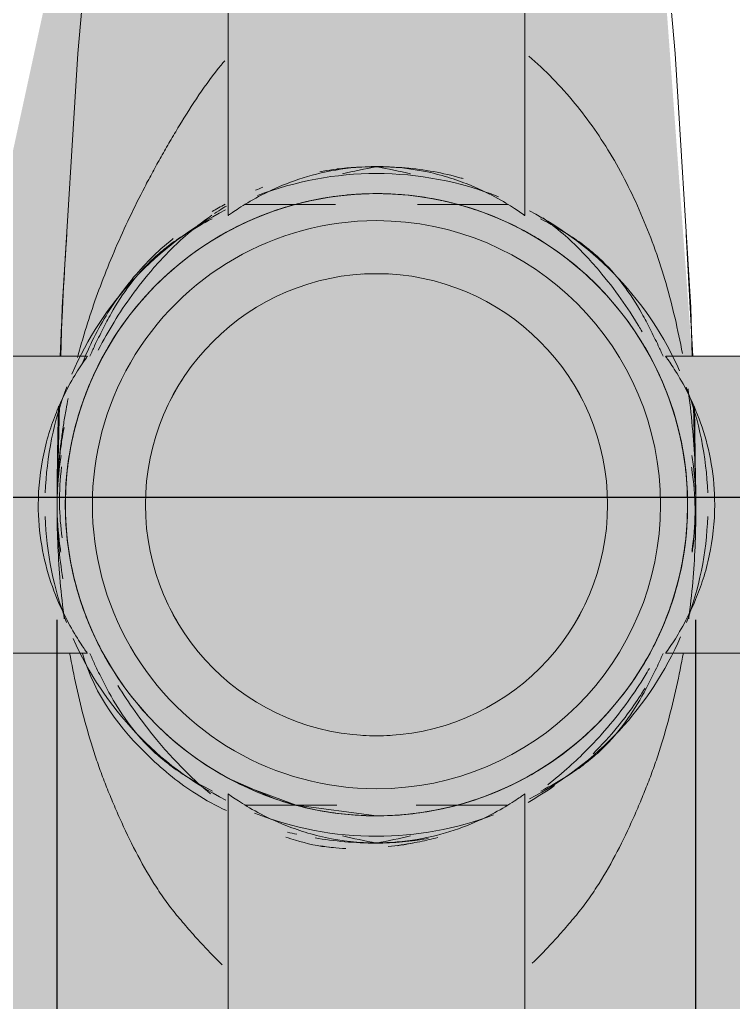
# Model space of a CAD drawing. Extents: x 100 to 738, y -85 to 470.
# Drawn here: x 621.86419 to 621.89056, y 455.02306 to 455.05938 of the extents above; entities that cross this region are included whole.
import ezdxf

# ---------------------------------------------------------------- set-up
doc = ezdxf.new("R2010")
doc.units = 0
doc.layers.get('0').update_dxf_attribs({"linetype": 'CONTINUOUS'})
for name, color, linetype in [('0704-MOB-HTC', 251, 'CONTINUOUS'), ('ARQ-CON', 10, 'CONTINUOUS'), ('ARQ-MOB-HTC', 251, 'CONTINUOUS'), ('ARQ-SAN', 2, 'CONTINUOUS')]:
    doc.layers.add(name, color=color, linetype=linetype)
doc.layers.add('ARQ-HATCH-8 C', color=40, linetype='CONTINUOUS', true_color=0xfedb00)

# ---------------------------------------------------------------- blocks, each defined once
blk = doc.blocks.new('Tanque2')
at = {"layer": 'ARQ-MOB-HTC', "lineweight": 30}
h = blk.add_hatch(color=254, dxfattribs=at)
edge = h.paths.add_edge_path(flags=0)
edge.add_arc((0.1657322945246938, 0.0019122379161264), 0.014210996039828, 0, 360)
edge = h.paths.add_edge_path(flags=16)
edge.add_arc((0.1657322945246938, 0.0019122379161264), 0.0282819319788897, 0, 360)
edge = h.paths.add_edge_path()
edge.add_line((0.5011282043306718, -0.3150751603292831), (0, -0.315))
edge.add_line((0, -0.315), (0, 0.315))
edge.add_line((0, 0.315), (0.5020157262185388, 0.3149999999999999))
edge.add_arc((0.4983393634325262, 0.2768657823961228), 0.0383110192450453, 11.607215104782085, 84.49336762836782, ccw=False)
edge.add_arc((-1.775304780598271, 0.0271540433410626), 2.325463322596798, -0.6690483666727118, 6.355450288232419, ccw=False)
edge.add_arc((-1.775304780598265, -0.02715404334106), 2.325463322596792, -6.3554502882324755, 0.6690483666725981, ccw=False)
edge.add_arc((0.4983393634325252, -0.2768657823961225), 0.0383110192450459, 274.17452409468905, 348.39278489521934, ccw=False)
edge = h.paths.add_edge_path(flags=16)
edge.add_arc((-1.975304780598269, -0.0271540433410607), 2.294242668513294, 354.565787845626, 360.6690483666727)
edge.add_arc((-1.955304780598269, -0.0271540433410607), 2.294242668513294, 354.5423391737921, 360.6690483666727)
edge.add_arc((-1.935304780598269, -0.0271540433410607), 2.294242668513294, 354.5188900376467, 360.6690483666727)
edge.add_arc((-1.915304780598269, -0.0271540433410607), 2.294242668513294, 354.4954404332343, 360.6690483666727)
edge.add_arc((-1.895304780598269, -0.0271540433410607), 2.294242668513294, 354.4719903565988, 360.6690483666727)
edge.add_arc((-1.875304780598269, -0.0271540433410607), 2.294242668513294, 354.4485398037831, 360.6690483666727)
edge.add_arc((-1.855304780598269, -0.0271540433410607), 2.294242668513294, 354.4250887708297, 360.6690483666727)
edge.add_arc((-1.835304780598269, -0.0271540433410607), 2.294242668513294, 354.4016372537803, 360.6690483666727)
edge.add_arc((-1.815304780598269, -0.0271540433410608), 2.294242668513294, 354.3781852486757, 360.6690483666727)
edge.add_arc((-1.775304780598272, -0.02715404334106), 2.294242668513298, -5.8095359252595244, 0.6690483666725981, ccw=False)
edge.add_arc((0.4796859690376485, -0.2512631037923714), 0.0286430283321556, 267.62133732746645, 343.53456754539326, ccw=False)
edge.add_line((0.4784971810810467, -0.2798814520191804), (0.0736423847264416, -0.2608759720336975))
edge.add_arc((0.0796023391156143, -0.234697193973818), 0.0268486401337097, 203.5101793272402, 257.1744413180955, ccw=False)
edge.add_line((0.0549824256206561, -0.245407438440226), (0.0549824256206561, 0.2239869495074101))
edge.add_arc((0.0796023391156143, 0.2346971939738179), 0.0268486401337097, 82.54987443588328, 203.5101793272395, ccw=False)
edge.add_line((0.0830836174765786, 0.2613191807141595), (0.4784971810810468, 0.2798814520191803))
edge.add_arc((0.4796859690376486, 0.2512631037923713), 0.0286430283321555, 16.465432454606628, 92.3786626725335, ccw=False)
edge.add_arc((-1.775304780598261, 0.0271540433410603), 2.294242668513286, -0.6690483666725981, 5.8095359252595244, ccw=False)
edge.add_arc((-1.975304780598269, 0.0271540433410608), 2.294242668513294, 359.3309516333274, 365.4342121543741)
edge.add_arc((-1.955304780598269, 0.0271540433410608), 2.294242668513294, 359.3309516333274, 365.4576608262079)
edge.add_arc((-1.935304780598269, 0.0271540433410608), 2.294242668513294, 359.3309516333274, 365.4811099623533)
edge.add_arc((-1.915304780598269, 0.0271540433410608), 2.294242668513294, 359.3309516333274, 365.5045595667658)
edge.add_arc((-1.895304780598269, 0.0271540433410608), 2.294242668513294, 359.3309516333274, 365.5280096434013)
edge.add_arc((-1.875304780598269, 0.0271540433410608), 2.294242668513294, 359.3309516333274, 365.5514601962169)
edge.add_arc((-1.855304780598269, 0.0271540433410608), 2.294242668513294, 359.3309516333274, 365.5749112291703)
edge.add_arc((-1.835304780598269, 0.0271540433410608), 2.294242668513294, 359.3309516333274, 365.5983627462197)
edge.add_arc((-1.815304780598269, 0.0271540433410608), 2.294242668513294, 359.3309516333274, 365.6218147513243)
blk.add_lwpolyline([(0.5187814744320693, -0.0003645583165643, -0.028275688686083), (0.5071543728940116, -0.2593815926677967, -0.3439041759423873), (0.4784971810810467, -0.2798814520191804), (0.0736423847264416, -0.2608759720336975, -0.2385299337172053), (0.0549824256206561, -0.245407438440226), (0.0549824256206561, 0.2239869495074101, -0.5829506776823852), (0.0830836174765786, 0.2613191807141595), (0.4784971810810468, 0.2798814520191803, -0.3439041759423873), (0.5071543728940116, 0.2593815926677964, -0.028275688686083), (0.5187814744320693, 0.0003645583165653)], format="xyb")
blk = doc.blocks.new('3600-00-FORCAS_ARMADAS-MAT-LAY-PROPOSTO$0$1235-1022-BB-AG_PCA_RELOGIO_E_EMP-TAG-MAT-LAYOUT-PROP-TERREO$0$2911-0-age-ceilandia-centro-pe-mat-layout-proposto$0$1821-18-BRB-AGE-SEF-PE-MAT-LAYOUT-PROPOSTA$0$ARQ_BRB_AGE_TOR_O FEMININO1')
at = {"layer": '0704-MOB-HTC'}
h = blk.add_hatch(color=255, dxfattribs=at)
h.dxf.hatch_style = 1
edge = h.paths.add_edge_path()
edge.add_line((-0.0250104413045493, -2.377e-13), (0.0250104413043652, -2.377e-13))
edge.add_line((0.0250104413043652, -2.377e-13), (0.0250104413043652, -0.0050356620103268))
edge.add_line((0.0250104413043652, -0.0050356620103268), (0.0240626300130319, -0.006430325994957))
edge.add_line((0.0240626300130319, -0.006430325994957), (0.0138757180156658, -0.010463625659141))
edge.add_line((0.0138757180156658, -0.010463625659141), (0.0117997772703049, -0.010463625659141))
edge.add_line((0.0117997772703049, -0.010463625659141), (0.0117997772703049, -0.0492314481000718))
edge.add_line((0.0117997772703049, -0.0492314481000718), (0.031916547148417, -0.0492314480998615))
edge.add_line((0.031916547148417, -0.0492314480998615), (0.0329109929776852, -0.0500773593193487))
edge.add_line((0.0329109929776852, -0.0500773593193487), (0.0329165471483271, -0.0591298774299355))
edge.add_line((0.0329165471483271, -0.0591298774299355), (0.031916547148417, -0.0602036409086007))
edge.add_line((0.031916547148417, -0.0602036409086007), (0.011666786647683, -0.0602036409088115))
edge.add_line((0.011666786647683, -0.0602036409088115), (0.0150834495269621, -0.0602036409088115))
edge.add_line((0.0150834495269621, -0.0602036409088115), (0.0099211931560318, -0.0839748078420904))
edge.add_arc((-0.0020110344113661, -0.0953310367476027), 0.0164724615548061, -33.4349410014114, 43.58317938271949, ccw=False)
edge.add_arc((-5.88698938437e-05, -0.0952648142042918), 0.0149227572498623, 216.9840700347336, 322.21886588877555, ccw=False)
edge.add_arc((0.0020594904139056, -0.0954295339104705), 0.0165755512910747, 136.2786843385037, 212.118288451413, ccw=False)
edge.add_line((-0.0099198273860462, -0.0839733196295309), (-0.0116670699109954, -0.0601926512846082))
edge.add_line((-0.0116670699109954, -0.0601926512846082), (-0.0319165471481192, -0.0602036409088128))
edge.add_line((-0.0319165471481192, -0.0602036409088128), (-0.0329019968782013, -0.0593736080517114))
edge.add_line((-0.0329019968782013, -0.0593736080517114), (-0.0329113523192892, -0.0501316346494429))
edge.add_line((-0.0329113523192892, -0.0501316346494429), (-0.0319165471481192, -0.0492314481000718))
edge.add_line((-0.0319165471481192, -0.0492314481000718), (-0.0117997772703049, -0.0492314481000718))
edge.add_line((-0.0117997772703049, -0.0492314481000718), (-0.0117997772703049, -0.010463625659141))
edge.add_line((-0.0117997772703049, -0.010463625659141), (-0.0138757180157579, -0.0104636256593515))
edge.add_line((-0.0138757180157579, -0.0104636256593515), (-0.0240626300131233, -0.0064303259947463))
edge.add_line((-0.0240626300131233, -0.0064303259947463), (-0.0249875469721802, -0.0052950053477229))
edge.add_line((-0.0249875469721802, -0.0052950053477229), (-0.0250104413045493, -2.377e-13))
at = {"layer": 'ARQ-HATCH-8 C'}
h = blk.add_hatch(dxfattribs=at)
h.set_pattern_fill('ANGLE', color=256)
h.set_pattern_definition([(0, (0, 0), (0, 6.985), [5.08, -1.905]), (90, (0, 0), (-6.985, 4e-16), [5.08, -1.905])])
edge = h.paths.add_edge_path()
edge.add_line((-0.0250104413045493, -2.377e-13), (0.0250104413043652, -2.377e-13))
edge.add_line((0.0250104413043652, -2.377e-13), (0.0250104413043652, -0.0050356620103268))
edge.add_line((0.0250104413043652, -0.0050356620103268), (0.0240626300130319, -0.006430325994957))
edge.add_line((0.0240626300130319, -0.006430325994957), (0.0138757180156658, -0.010463625659141))
edge.add_line((0.0138757180156658, -0.010463625659141), (0.0117997772703049, -0.010463625659141))
edge.add_line((0.0117997772703049, -0.010463625659141), (0.0117997772703049, -0.0492314481000718))
edge.add_line((0.0117997772703049, -0.0492314481000718), (0.031916547148417, -0.0492314480998615))
edge.add_line((0.031916547148417, -0.0492314480998615), (0.0329109929776852, -0.0500773593193487))
edge.add_line((0.0329109929776852, -0.0500773593193487), (0.0329165471483271, -0.0591298774299355))
edge.add_line((0.0329165471483271, -0.0591298774299355), (0.031916547148417, -0.0602036409086007))
edge.add_line((0.031916547148417, -0.0602036409086007), (0.011666786647683, -0.0602036409088115))
edge.add_line((0.011666786647683, -0.0602036409088115), (0.0150834495269621, -0.0602036409088115))
edge.add_line((0.0150834495269621, -0.0602036409088115), (0.0099211931560318, -0.0839748078420904))
edge.add_arc((0.0435753996288173, -0.0912833107128317), 0.0344386385840746, 167.7476289535256, 202.4006094277824)
edge.add_arc((-0.0001565576342671, -0.1093088669612614), 0.0128625745518012, -203.1976735042732, 22.400609427782513, ccw=False)
edge.add_arc((-0.0432962174904524, -0.0908212585621205), 0.0340716551406882, 336.8023264957267, 371.59464629419)
edge.add_line((-0.0099198273860462, -0.0839733196295309), (-0.0116670699109954, -0.0601926512846082))
edge.add_line((-0.0116670699109954, -0.0601926512846082), (-0.0319165471481192, -0.0602036409088128))
edge.add_line((-0.0319165471481192, -0.0602036409088128), (-0.0329019968782013, -0.0593736080517114))
edge.add_line((-0.0329019968782013, -0.0593736080517114), (-0.0329113523192892, -0.0501316346494429))
edge.add_line((-0.0329113523192892, -0.0501316346494429), (-0.0319165471481192, -0.0492314481000718))
edge.add_line((-0.0319165471481192, -0.0492314481000718), (-0.0117997772703049, -0.0492314481000718))
edge.add_line((-0.0117997772703049, -0.0492314481000718), (-0.0117997772703049, -0.010463625659141))
edge.add_line((-0.0117997772703049, -0.010463625659141), (-0.0138757180157579, -0.0104636256593515))
edge.add_line((-0.0138757180157579, -0.0104636256593515), (-0.0240626300131233, -0.0064303259947463))
edge.add_line((-0.0240626300131233, -0.0064303259947463), (-0.0249875469721802, -0.0052950053477229))
edge.add_line((-0.0249875469721802, -0.0052950053477229), (-0.0250104413045493, -2.377e-13))
for p, q in [((-0.0117997772703049, -0.010463625659141), (-0.0117997772703049, -0.050463625659141)), ((0.0117997772703049, -0.010463625659141), (0.0117997772703049, -0.050463625659141))]:
    blk.add_line(p, q)
at = {"lineweight": 9}
for p, q in [((-0.0054860964044611, -0.0228009973561731), (-0.0054860964044611, -0.0440259823185137)), ((0.005486096404277, -0.0440260458003398), (0.005486096404277, -0.0228009973561731)), ((-0.0048492760293147, -0.0436102851584306), (-0.0014657280756681, -0.0436102851584306)), ((0.001465728075668, -0.0436102851584306), (0.0048372022245953, -0.0436102851584306)), ((-0.0106914987240063, -0.0492314481000718), (-0.0319165471482126, -0.0492314481000718)), ((0.031916547148323, -0.0492314481000729), (0.0106915620918856, -0.0492314481000718)), ((0.0118045353359305, -0.0547787822348435), (0.0118048891618402, -0.0544792095430923)), ((-0.0117494079537519, -0.0583323582195312), (-0.0118046600551117, -0.0547201496193351)), ((0.0118045353609228, -0.0547787833774772), (0.0118044181817233, -0.0548249604756182)), ((-0.011804348889356, -0.0548496588927848), (-0.0117140480380227, -0.0583642302233831)), ((0.0118043486471317, -0.0548497421292428), (0.0117134667134739, -0.0583868575800479)), ((-0.0319165471482126, -0.060203640908811), (-0.010691562092074, -0.0602036409088115)), ((-0.0114478033237122, -0.0647082282566577), (-0.0116859106947063, -0.0601992085959832)), ((0.0106914987238223, -0.0602036409088115), (0.031916547148323, -0.0602036409088115)), ((-0.0054860964044611, -0.0654090432284461), (-0.0054860964044589, -0.0866340916527103)), ((0.0054860964042792, -0.0866340916527103), (0.005486096404277, -0.0654091065963302)), ((-0.0048612274294827, -0.065810285158469), (-0.0015199125702422, -0.065810285158469)), ((0.0015199125702422, -0.065810285158469), (0.0048492760611345, -0.065810285158469))]:
    blk.add_line(p, q, dxfattribs=at)
at = {"lineweight": 9, "flags": 128}
for points in [[(-9.1e-14, -0.0432175445044424), (-0.0004598773432369, -0.0432267432778404), (-0.0009190189807377, -0.0432543248819616), (-0.0013766903839142, -0.0433002451921226), (-0.0018321593761571, -0.0433644307456219), (-0.0022846973042337, -0.0434467788592675), (-0.0027335802040056, -0.0435471577936438), (-0.0031780899585806, -0.0436654069638682), (-0.0036175154471765, -0.0438013371964939), (-0.0040511536827576, -0.0439547310321456), (-0.0044783109366418, -0.0441253430734081), (-0.0048983038483529, -0.0443129003774122), (-0.0053104605188182, -0.0445171028924802), (-0.0057141215852961, -0.0447376239381486), (-0.0061086412761819, -0.0449741107277874), (-0.0064933884441365, -0.0452261849329801), (-0.0068677475757606, -0.0454934432887727), (-0.0072311197763059, -0.0457754582388062), (-0.0075829237277666, -0.0460717786193214), (-0.0079225966188618, -0.0463819303809216), (-0.0082495950454362, -0.0467054173469491), (-0.008563395879755, -0.0470417220072666), (-0.0088634971074303, -0.0473903063461586), (-0.0091494186305101, -0.0477506127030425), (-0.0094207030355539, -0.0481220646646083), (-0.0096769163253819, -0.0485040679869585), (-0.0099176486133927, -0.0488960115462645), (-0.0101425147792691, -0.049297268316443), (-0.0103511550851233, -0.0497071963722594), (-0.0105432357509692, -0.0501251399162699), (-0.0107184494887147, -0.05055043032796), (-0.0108765159937614, -0.0509823872333959), (-0.0110171823934201, -0.0514203195936745), (-0.0111402236514505, -0.0518635268104393), (-0.0112454429280969, -0.0523112998466906), (-0.0113326718949603, -0.0527629223610895), (-0.0114017710042966, -0.053217671853953), (-0.0114526297122732, -0.0536748208231027), (-0.0114851666558124, -0.0541336379277055), (-0.0114993297827365, -0.0545933891582711), (-0.0114950964350688, -0.0550533390109066), (-0.0114724733852638, -0.0555127516639635), (-0.0114314968253702, -0.0559708921552002), (-0.0113722323091472, -0.0564270275575624), (-0.0112947746471757, -0.05688042815171), (-0.011199247755192, -0.0573303685934125), (-0.0110858044558432, -0.0577761290739445), (-0.0109546262342145, -0.0582169964716297), (-0.0108059229474757, -0.0586522654926773), (-0.0106399324891536, -0.059081239799506), (-0.0104569204085865, -0.0595032331247342), (-0.0102571794860546, -0.0599175703690627), (-0.0100410292644292, -0.060323588681287), (-0.0098088155379491, -0.0607206385187209), (-0.0095609097990464, -0.0611080846863238), (-0.0092977086440172, -0.0614853073528777), (-0.0090196331385632, -0.0618517030425879), (-0.0087271281441723, -0.0622066856005089), (-0.0084206616064395, -0.0625496871302739), (-0.0081007238064496, -0.0628801589026066), (-0.0077678265764314, -0.063197572233166), (-0.0074225024809385, -0.0635014193283363), (-0.0070653039648584, -0.0637912140975817), (-0.0066968024696196, -0.0640664929310909), (-0.0063175875190025, -0.064326815441453), (-0.0059282657760382, -0.0645717651681848), (-0.0055294600724606, -0.0648009502439765), (-0.0051218084123233, -0.0650140040215961), (-0.0047059629513198, -0.0652105856604489), (-0.0042825889534797, -0.0653903806718488), (-0.0038523637268856, -0.0655531014221314), (-0.0034159755401222, -0.0656984875928076), (-0.0029741225211924, -0.0658263065970185), (-0.002527511540679, -0.0659363539516243), (-0.0020768570808741, -0.0660284536043332), (-0.0016228800927776, -0.0661024582153466), (-0.0011663068427318, -0.0661582493930758), (-0.000707867750535, -0.0661957378835355), (-0.0002482962209411, -0.0662148637131402), (-8.88e-14, -0.066217544504442)], [(-0.0038178174335406, -0.0438697673105313), (-0.0031623926439311, -0.0436609051972079), (-0.002439009254072, -0.0434791623315805), (-0.0016604419288927, -0.0433380483554214), (-0.0008446655561643, -0.0432486064497193), (0, -0.0432175445042311)], [(-8.88e-14, -0.066217544504442), (0.000459877343055, -0.066208345731043), (0.0009190189805557, -0.0661807641269223), (0.0013766903837322, -0.0661348438167612), (0.0018321593759751, -0.0660706582632615), (0.0022846973040518, -0.0659883101496158), (0.0027335802038194, -0.06588793121524), (0.0031780899583943, -0.0657696820450151), (0.0036175154469924, -0.06563375181239), (0.0040511536825692, -0.0654803579767377), (0.0044783109364556, -0.0653097459354752), (0.0048983038481667, -0.0651221886314711), (0.0053104605186341, -0.0649179861164032), (0.005714121585112, -0.0646974650707347), (0.0061086412759978, -0.0644609782810965), (0.0064933884439503, -0.0642089040759032), (0.0068677475755765, -0.0639416457201111), (0.0072311197761175, -0.0636596307700777), (0.0075829237275781, -0.0633633103895619), (0.0079225966186799, -0.0630531586279623), (0.0082495950452521, -0.0627296716619342), (0.0085633958795709, -0.0623933670016167), (0.0088634971072462, -0.0620447826627258), (0.009149418630326, -0.0616844763058419), (0.0094207030353698, -0.0613130243442755), (0.0096769163251978, -0.0609310210219253), (0.0099176486132043, -0.0605390774626188), (0.010142514779085, -0.0601378206924403), (0.010351155084937, -0.0597278926366239), (0.0105432357507851, -0.059309949092614), (0.0107184494885328, -0.0588846586809233), (0.0108765159935773, -0.0584527017754879), (0.0110171823932317, -0.0580147694152093), (0.0111402236512686, -0.057571562198444), (0.0112454429279128, -0.0571237891621938), (0.0113326718947762, -0.0566721666477949), (0.0114017710041125, -0.0562174171549308), (0.0114526297120913, -0.0557602681857817), (0.0114851666556261, -0.0553014510811784), (0.0114993297825546, -0.0548416998506122), (0.0114950964348847, -0.0543817499979773), (0.0114724733850797, -0.0539223373449203), (0.0114314968251861, -0.0534641968536831), (0.0113722323089609, -0.0530080614513209), (0.0112947746469916, -0.0525546608571733), (0.0111992477550079, -0.0521047204154713), (0.0110858044556591, -0.0516589599349388), (0.0109546262340326, -0.0512180925372536), (0.0108059229472873, -0.0507828235162071), (0.0106399324889717, -0.0503538492093778), (0.0104569204084025, -0.0499318558841502), (0.0102571794858705, -0.0495175186398217), (0.0100410292642451, -0.0491115003275963), (0.009808815537765, -0.0487144504901624), (0.0095609097988645, -0.0483270043225595), (0.0092977086438331, -0.0479497816560057), (0.0090196331383791, -0.0475833859662959), (0.0087271281439904, -0.0472284034083749), (0.0084206616062554, -0.0468854018786099), (0.0081007238062655, -0.0465549301062773), (0.0077678265762473, -0.0462375167757173), (0.0074225024807523, -0.0459336696805471), (0.0070653039646744, -0.0456438749113021), (0.0066968024694355, -0.0453685960777929), (0.0063175875188184, -0.0451082735674303), (0.0059282657758541, -0.0448633238406985), (0.0055294600722765, -0.0446341387649074), (0.0051218084121414, -0.0444210849872872), (0.0047059629511357, -0.0442245033484344), (0.0042825889532956, -0.0440447083370345), (0.0038523637266994, -0.0438819875867519), (0.0034159755399338, -0.0437366014160762), (0.0029741225210105, -0.0436087824118654), (0.0025275115404971, -0.0434987350572589), (0.00207685708069, -0.0434066354045512), (0.0016228800925978, -0.0433326307935367), (0.0011663068425499, -0.0432768396158081), (0.0007078677503509, -0.0432393511253478), (0.000248296220757, -0.0432202252957431), (-9.1e-14, -0.0432175445044424)], [(0.0038062218822153, -0.0438656932804377), (0.0055173971156544, -0.044627479170708), (0.0059439302857658, -0.044872771265017), (0.0050377279271379, -0.0443796458303819), (0.0029644325367031, -0.043606221634099), (1.9963768e-09, -0.043217544693633)], [(-0.0116670699109954, -0.0601926512846082), (-0.0116203133216857, -0.0620124499452109), (-0.0110386294104399, -0.0713920323372868), (-0.0104178713495842, -0.0783453530113145), (-0.009899410859223, -0.0830886340327333), (-0.009173653493747, -0.0889215935603778), (-0.0089154426586965, -0.0910045923273324), (-0.0088058787701725, -0.0920096403776956)], [(0.0116670844418682, -0.0601920507899478), (0.0116203089046621, -0.0620125498562433), (0.0110386198455503, -0.0713921549467649), (0.0104178626574899, -0.0783454391270215), (0.0098994041469672, -0.0830886912301882), (0.0091736509421785, -0.0889216136233166), (0.0089154417967408, -0.0910045996106009), (0.0088058787708612, -0.0920096403686461)], [(-1.9484766e-09, -0.06621754431483), (0.000849751585873, -0.0661861119900081), (0.001668419861257, -0.0660958835532473), (0.0024472797106058, -0.065954146306419), (0.0031674884562503, -0.0657726321487004), (0.0038178173415342, -0.0655653217303121)]]:
    blk.add_lwpolyline(points, dxfattribs=at)
at = {"lineweight": 9}
for centre, radius, start, end in [((0, -0.0547102851584498), 0.0122500000000192, 89.99999999999957, 110.6841845247193), ((0, -0.0547102851584498), 0.0122500000000192, 68.41393502498461, 90.00000000000007), ((0, -0.0547175445042311), 0.0115, 90.00000000000047, 270), ((0, -0.0547175445042311), 0.0115, 269.9999999999996, 89.99999999999991), ((0, -0.0547102851584498), 0.0122500000000192, 117.4840476245995, 156.5667041240673), ((0, -0.0547102851584498), 0.0122500000000192, 23.77119082914889, 62.93539463237745), ((0, -0.0547175445042311), 0.0105, 90.00000000000047, 270), ((0, -0.0547175445042311), 0.0105, 269.9999999999996, 89.99999999999991), ((0, -0.0547175445042311), 0.0085405546522546, 5.025e-13, 180.0000000000004), ((0, -0.0547175445042311), 0.0085405546522546, 86.59597220481795, 93.40084254517662), ((0, -0.0547175445042311), 0.0085405546522546, 146.5970330755835, 153.4019051741302), ((0, -0.0547175445042311), 0.0085405546522546, 26.59491221447547, 33.39977903825845), ((0, -0.0547102851584498), 0.0122500000000192, 159.1979977442712, 177.9817712163496), ((0, -0.0547102851584498), 0.0122500000000192, 2.01822878365179, 20.76538874799345), ((0, -0.0547175445042311), 0.0085405546522546, 180, 359.9999999999996), ((0, -0.0547102851584498), 0.0122500000000192, 182.087780282632, 200.8349402469876), ((0, -0.0547102851584498), 0.0122500000000192, 339.1284462452923, 357.9122197173689), ((0, -0.0547175445042311), 0.0085405546522546, 206.5949122143923, 213.3997790382993), ((0, -0.0547175445042311), 0.0085405546522546, 326.5970330755837, 333.4019051741184), ((0, -0.0547102851584498), 0.0122500000000192, 297.0689211941349, 336.7373196380625), ((0, -0.0547102851584498), 0.0122500000000192, 203.8667845209563, 242.5159523753993), ((0, -0.0547175445042311), 0.0085405546522546, 266.5959722048656, 273.4008425452004), ((0, -0.0547102851584498), 0.0122500000000192, 248.4139350157978, 269.9999999999993), ((0, -0.0547102851584498), 0.0122500000000192, 269.9999999999997, 291.0378439110603)]:
    blk.add_arc(centre, radius, start, end, dxfattribs=at)
blk.add_ellipse((0.0060197265547654, -0.0544791409279758), major_axis=(0, 0.027069686888194), ratio=0.2137136877254434, start_param=4.706006149503392, end_param=4.710791371601379, dxfattribs=at)
for points, knots in [([(-0.011341424194041, -0.0492427608693028), (-0.0112667373418356, -0.0488241025035931), (-0.0110968454290166, -0.0479770705392374), (-0.0107855170375754, -0.0467026404772788), (-0.0104702910885914, -0.045645551969893), (-0.0101817995065249, -0.0448122945468691), (-0.0099446653044565, -0.0441975054714566), (-0.0096895953178769, -0.0435841947252597), (-0.0093295345819698, -0.0427611134832201), (-0.0088348942162749, -0.0417399410789761), (-0.0082660561978647, -0.0407576338872448), (-0.0078182611383322, -0.0401071658822116), (-0.0075465828161797, -0.0397476604273091), (-0.0073342317551154, -0.0394866264716131), (-0.0071138578704752, -0.0392268805964883), (-0.0068106331551982, -0.0388741231087712), (-0.006368946087796, -0.0383808409704521), (-0.0059813095847528, -0.0379834215540275), (-0.0057558428096314, -0.0377676463414335)], [0.1118008746630111, 0.1118008746630111, 0.1118008746630111, 0.1118008746630111, 0.1388888888888889, 0.1666666666666666, 0.1944444444444444, 0.2083333333333333, 0.2222222222222222, 0.2361111111111111, 0.25, 0.2777777777777778, 0.3055555555555556, 0.3194444444444444, 0.3263888888888888, 0.3333333333333333, 0.3402777777777778, 0.3472222222222222, 0.3611111111111111, 0.3788755040124985, 0.3788755040124985, 0.3788755040124985, 0.3788755040124985]), ([(0.0057010558627221, -0.0377152714619438), (0.0059461326614297, -0.0379472090345977), (0.0063525548065341, -0.0383623583481418), (0.0068106685910292, -0.0388740306863439), (0.0071138851375714, -0.0392268026787309), (0.0073342542494268, -0.0394865561703598), (0.0075466018170824, -0.0397475954323387), (0.0078182767357716, -0.0401071070483676), (0.0082660687807092, -0.0407575825293419), (0.0088349076499711, -0.0417398938654501), (0.0093295504546954, -0.0427610673592955), (0.0096896093577178, -0.0435841514349852), (0.009944680909306, -0.0441974656529721), (0.0101817978806508, -0.0448122625516628), (0.0104703512945977, -0.0456455206370453), (0.0107850548453016, -0.046702688969162), (0.0110984393376216, -0.0479766510113292), (0.0112631775150122, -0.0488241397397048), (0.0113410404729872, -0.0492421754915018)], [0.6196876844300216, 0.6196876844300216, 0.6196876844300216, 0.6196876844300216, 0.638888888888889, 0.6527777777777777, 0.6597222222222222, 0.6666666666666666, 0.6736111111111112, 0.6805555555555556, 0.6944444444444445, 0.7222222222222223, 0.75, 0.763888888888889, 0.7777777777777778, 0.7916666666666669, 0.8055555555555555, 0.8333333333333331, 0.861111111111111, 0.8881855183790207, 0.8881855183790207, 0.8881855183790207, 0.8881855183790207]), ([(-0.0007710125175271, -0.0421135909665517), (-0.0009298796888736, -0.042137095663357), (-0.0013274480267597, -0.0422039824895913), (-0.0018242827001858, -0.0423087720559081), (-0.0021589623374744, -0.0423870624746495), (-0.0022644713262018, -0.042412791398147)], [0.0420247984659622, 0.0420247984659622, 0.0420247984659622, 0.0420247984659622, 0.0625, 0.09375, 0.1082793016294153, 0.1082793016294153, 0.1082793016294153, 0.1082793016294153]), ([(0.0033466702687959, -0.0424308453968841), (0.0032306728696107, -0.0423907884019173), (0.0026939121294634, -0.0422225101566864), (0.0021168878715906, -0.0420796091755719), (0.001618366269543, -0.0420489328189286), (0.0015927583881578, -0.0420475526685076)], [0.857440563753807, 0.857440563753807, 0.857440563753807, 0.857440563753807, 0.875, 0.9375, 0.9408705254204708, 0.9408705254204708, 0.9408705254204708, 0.9408705254204708]), ([(0.0034993413604448, -0.0429220540435861), (0.0033809094682882, -0.0428729543234536), (0.0031350527793422, -0.0427766947721607), (0.0026106196330173, -0.0425968411277846), (0.0016126914493765, -0.0423274859862832), (0.0006447467096642, -0.0422178530683692), (-3.99058e-11, -0.0422178241845571)], [0, 0, 0, 0, 0.125, 0.25, 0.5, 0.9999645351888652, 0.9999645351888652, 0.9999645351888652, 0.9999645351888652]), ([(-0.0038178173511924, -0.0438697672815452), (-0.004234102898186, -0.0440161049185093), (-0.0049584440247725, -0.0443252320786846), (-0.0056889386837628, -0.0447172760479711), (-0.0060227309576795, -0.0449211447522675), (-0.0059166357537569, -0.044854463412912), (-0.005252675643741, -0.0444672124022038), (-0.0039690939257333, -0.0438818784879002), (-0.0021662027761093, -0.0433616637894546), (-0.0007319304459789, -0.0432177840270152), (-1.492777149e-07, -0.0432178018054908)], [0, 0, 0, 0, 0.1111111111111111, 0.2222222222222222, 0.3333333333333333, 0.4444444444444445, 0.5833333333333333, 0.7222222222222223, 0.861111111111111, 1, 1, 1, 1]), ([(-1.492777149e-07, -0.0432178018054908), (0.0007059630414084, -0.043217818960347), (0.0019680702656061, -0.0433400701494066), (0.003043846175415, -0.0436187113889311), (0.0034704191393047, -0.0437537177698537)], [0, 0, 0, 0, 0.5, 0.8934897648537043, 0.8934897648537043, 0.8934897648537043, 0.8934897648537043]), ([(0.0034993413604448, -0.0429220540435861), (0.0038740199043962, -0.0430773889933056), (0.0045382085906337, -0.043409463507044), (0.0052275498241021, -0.0438452514445106), (0.0054650652791766, -0.0440173130469988), (0.0054859977172969, -0.0440318007532814), (0.0054859988872974, -0.0440317091251401)], [-1, -1, -1, -1, -0.888888888888889, -0.7777777777777778, -0.6666666666666666, -0.6403182191628543, -0.6403182191628543, -0.6403182191628543, -0.6403182191628543]), ([(0.005544621720337, -0.0434097940436524), (0.0059315707482378, -0.0435924176880368), (0.0069407441460877, -0.0441395748677284), (0.0089631383917404, -0.0457873232438114), (0.0104184278410274, -0.0476487795332999), (0.0108649988024096, -0.0492221118066416)], [0.3009232151488483, 0.3009232151488483, 0.3009232151488483, 0.3009232151488483, 0.375, 0.5, 0.7443630547632037, 0.7443630547632037, 0.7443630547632037, 0.7443630547632037]), ([(-0.0048493665533259, -0.0436099294225957), (-0.0050790577753683, -0.0437499736544932), (-0.0053413110660799, -0.043928288635997), (-0.0054704211831292, -0.0440210262061149), (-0.0054870406583369, -0.0440324124628427), (-0.0054872365603424, -0.0440325069951179)], [0.4445010531457613, 0.4445010531457613, 0.4445010531457613, 0.4445010531457613, 0.5555555555555556, 0.6111111111111112, 0.6407760089274875, 0.6407760089274875, 0.6407760089274875, 0.6407760089274875]), ([(-0.0060693174569583, -0.0441325704022673), (-0.0064293615716975, -0.0443162387978129), (-0.0070000267479908, -0.0446406408730794), (-0.0077058333967991, -0.0451316136983402), (-0.0084130464615329, -0.0457300873602962), (-0.0091352350368404, -0.0465400825688508), (-0.0097082340897105, -0.0474382230783416), (-0.0100688143959635, -0.0481159427509483), (-0.0102682354388968, -0.0485181043949071), (-0.0104269882633008, -0.0488475445159795), (-0.0105337833383907, -0.0490838510764921), (-0.0105910894657638, -0.0492161003413788)], [0.1362016004550412, 0.1362016004550412, 0.1362016004550412, 0.1362016004550412, 0.1666666666666666, 0.1875, 0.2083333333333333, 0.25, 0.2916666666666666, 0.3125, 0.3229166666666666, 0.3333333333333333, 0.3459379358184338, 0.3459379358184338, 0.3459379358184338, 0.3459379358184338]), ([(0.0105910894657589, -0.0492161003413696), (0.0105337833383872, -0.049083851076486), (0.0104269881898787, -0.0488475445478439), (0.0102682356483808, -0.0485181043039844), (0.0100688132820995, -0.0481159432344002), (0.0097082471035537, -0.0474382174299264), (0.0091351335727909, -0.046540126607423), (0.0084133378398382, -0.0457299608929949), (0.0077053292086595, -0.0451318325317682), (0.0070023252573796, -0.0446396432480874), (0.0064219864018268, -0.044319439852296), (0.0060637227273619, -0.0441349986899638)], [0.6540620641818524, 0.6540620641818524, 0.6540620641818524, 0.6540620641818524, 0.6666666666666666, 0.6770833333333333, 0.6875, 0.7083333333333333, 0.75, 0.7916666666666669, 0.8125, 0.8333333333333333, 0.8637983995449587, 0.8637983995449587, 0.8637983995449587, 0.8637983995449587]), ([(0.0061327399549018, -0.0440294518460841), (0.0064511689298923, -0.0442900190049059), (0.0072055450059444, -0.0449755693109958), (0.0081795452080926, -0.0460705986864901), (0.0089380672969916, -0.0470779868872874), (0.0093512655200853, -0.0477017201497134), (0.0095570917242742, -0.048036417327674)], [0.138828220571374, 0.138828220571374, 0.138828220571374, 0.138828220571374, 0.1666666666666666, 0.2083333333333333, 0.25, 0.2905960220940682, 0.2905960220940682, 0.2905960220940682, 0.2905960220940682]), ([(-0.0100844461089482, -0.0486621648076177), (-0.0099832947588022, -0.0484886578624939), (-0.0096712888962234, -0.0479798108078745), (-0.0091501030392328, -0.0472293032325997), (-0.0083618425220231, -0.0462496470604219), (-0.0073786616217391, -0.0452320231133121), (-0.0066096876194579, -0.0445878095967469), (-0.0063274499164108, -0.0443692720101889)], [0.6881635813665258, 0.6881635813665258, 0.6881635813665258, 0.6881635813665258, 0.7083333333333333, 0.75, 0.7916666666666669, 0.8333333333333333, 0.8555731808581768, 0.8555731808581768, 0.8555731808581768, 0.8555731808581768]), ([(-0.009924663697049, -0.0479401584483625), (-0.0096248775712775, -0.0474476968690226), (-0.0090339127818156, -0.046616930654566), (-0.0083279307511572, -0.0458309191571273), (-0.0080021097793922, -0.0455121597561266)], [0.40246014614381, 0.40246014614381, 0.40246014614381, 0.40246014614381, 0.5, 0.5724498766552816, 0.5724498766552816, 0.5724498766552816, 0.5724498766552816]), ([(-0.0108477772261889, -0.0585353618454586), (-0.0110800564812072, -0.0578745988386087), (-0.0113975680034254, -0.0566692983338431), (-0.0115277689433826, -0.0548218838053162), (-0.0114559139128447, -0.0534427772037388), (-0.0112325442802603, -0.0521475249718589), (-0.0107994652446747, -0.0506457812837347), (-0.0102112960536152, -0.0493855177460339), (-0.0097976308477217, -0.0486954460565778), (-0.00983467415702, -0.04875326485528), (-0.0102662905409209, -0.0494922216571001), (-0.0106662533830456, -0.0503820462153495), (-0.0108518512238496, -0.0509113226221765)], [-1, -1, -1, -1, -0.861111111111111, -0.7916666666666669, -0.7222222222222223, -0.6527777777777777, -0.5833333333333333, -0.4444444444444445, -0.3333333333333333, -0.2222222222222222, -0.1111111111111111, 0, 0, 0, 0]), ([(0.0108477772261892, -0.0508997271630041), (0.0104764223163124, -0.0498433367124696), (0.0098444875853706, -0.048770144670338), (0.0097988396251798, -0.0486970887469305), (0.0102115810532399, -0.0493863197984199), (0.0107988538490608, -0.0506445552556046), (0.0112312016687414, -0.0521429363351976), (0.0114550492646774, -0.053433422284972), (0.0115273264940083, -0.054816774800154), (0.0113997309162279, -0.056652208595061), (0.0110856010090147, -0.0578571732521594), (0.0108518512238498, -0.0585237663862859)], [0, 0, 0, 0, 0.2222222222222222, 0.3333333333333333, 0.4444444444444445, 0.5833333333333333, 0.6527777777777777, 0.7222222222222223, 0.7916666666666669, 0.861111111111111, 1, 1, 1, 1]), ([(-0.0117954904607061, -0.0512182031439569), (-0.0116401555134687, -0.050843524599196), (-0.0113080810039815, -0.0501793359115337), (-0.0108722930716959, -0.0494899946780434), (-0.0107002314737969, -0.0492524792246774), (-0.0106857437703121, -0.0492315467870795), (-0.0106858353989423, -0.0492315456170801)], [-1, -1, -1, -1, -0.888888888888889, -0.7777777777777778, -0.6666666666666666, -0.640318219745371, -0.640318219745371, -0.640318219745371, -0.640318219745371]), ([(0.0111076149855685, -0.049868177919078), (0.0109675707509355, -0.0496384866992753), (0.0107892557686698, -0.0493762334145263), (0.0106965182051109, -0.049247123316205), (0.010685131948197, -0.0492305038460169), (0.0106850374143753, -0.0492303079438071)], [0.4445010531405498, 0.4445010531405498, 0.4445010531405498, 0.4445010531405498, 0.5555555555555556, 0.6111111111111112, 0.6407760012742321, 0.6407760012742321, 0.6407760012742321, 0.6407760012742321]), ([(-0.0118046816675057, -0.0544792094803526), (-0.011801588613869, -0.0536011756784105), (-0.0117443132273938, -0.0522709663200317), (-0.01159892775129, -0.0509552864554055), (-0.011538475476616, -0.0505043684916515)], [0, 0, 0, 0, 0.0555555555555556, 0.0846321164750056, 0.0846321164750056, 0.0846321164750056, 0.0846321164750056]), ([(0.0115370750299868, -0.0504940084767203), (0.011598154377541, -0.0509483682284722), (0.0117441594878845, -0.0522674751585845), (0.0118015885330196, -0.0536011829072212), (0.0118046816675054, -0.0544792094803823)], [0.9151448731818129, 0.9151448731818129, 0.9151448731818129, 0.9151448731818129, 0.9444444444444444, 1, 1, 1, 1]), ([(-0.0108477772261889, -0.0585353618454586), (-0.0104764223163121, -0.0595917522959929), (-0.0098444875853704, -0.0606649443381244), (-0.0097988396251796, -0.0607380002615317), (-0.0102115810532398, -0.0600487692100423), (-0.0107988538490607, -0.0587905337528575), (-0.0112312016687413, -0.0572921526732646), (-0.0114550492646773, -0.0560016667234902), (-0.0115273264940082, -0.0546183142083082), (-0.0113997309162278, -0.0527828804134013), (-0.0110856010090145, -0.051577915756303), (-0.0108518512238496, -0.0509113226221764)], [0, 0, 0, 0, 0.2222222222222222, 0.3333333333333333, 0.4444444444444445, 0.5833333333333333, 0.6527777777777777, 0.7222222222222223, 0.7916666666666669, 0.861111111111111, 1, 1, 1, 1]), ([(0.0108518512238498, -0.0585237663862859), (0.0106662533025937, -0.059053043022541), (0.0102662903566822, -0.0599428676928717), (0.009834674174828, -0.0606818241153242), (0.0097976308545703, -0.0607396429414982), (0.0102112961250335, -0.0600495711477108), (0.0107994651164166, -0.0587893078734453), (0.0112325438130153, -0.0572875658209766), (0.0114559134825022, -0.0559923151850773), (0.0115277689466582, -0.0546132096771628), (0.011397568875772, -0.0527657954536795), (0.0110800571700193, -0.0515604921293117), (0.0108477772261892, -0.0508997271630041)], [0, 0, 0, 0, 0.1111111111111111, 0.2222222222222222, 0.3333333333333333, 0.4444444444444445, 0.5833333333333333, 0.6527777777777777, 0.7222222222222223, 0.7916666666666669, 0.861111111111111, 1, 1, 1, 1]), ([(-0.0117954904607061, -0.0512182031439569), (-0.0118445901808371, -0.0513366350361154), (-0.0119408497321267, -0.0515824917250653), (-0.0121207033764953, -0.0521069248713986), (-0.0123900585179637, -0.0531048530549906), (-0.0124996914358593, -0.0540727977946342), (-0.012499720319674, -0.0547175445441364)], [0, 0, 0, 0, 0.125, 0.25, 0.5, 0.9999645351326103, 0.9999645351326103, 0.9999645351326103, 0.9999645351326103]), ([(-0.0116640826668789, -0.0529583213294067), (-0.0116763218163808, -0.0530385084544187), (-0.011761397916958, -0.0536303794826113), (-0.011842519880615, -0.0547102851593039), (-0.0117594214898637, -0.0558165012292878), (-0.0116685055038855, -0.0564358689881192), (-0.0116514974351167, -0.0565431277615815)], [0.451818378084225, 0.451818378084225, 0.451818378084225, 0.451818378084225, 0.4583333333333333, 0.5, 0.5416666666666666, 0.5503706502718493, 0.5503706502718493, 0.5503706502718493, 0.5503706502718493]), ([(-0.0116458845741938, -0.0561012662379217), (-0.0116507774304652, -0.0560694904873053), (-0.0117266329140176, -0.0555627689415539), (-0.011805822917707, -0.0545818050308456), (-0.0117419444956496, -0.0535865780054457), (-0.011668367195715, -0.0530651698821207), (-0.0116593113428216, -0.0530047999008428)], [0.4555456223302875, 0.4555456223302875, 0.4555456223302875, 0.4555456223302875, 0.4583333333333333, 0.5, 0.5416666666666666, 0.5471330275325799, 0.5471330275325799, 0.5471330275325799, 0.5471330275325799]), ([(0.0116514974327, -0.0565431277602009), (0.0116685055023553, -0.0564358689872443), (0.0117594214933671, -0.0558165012313349), (0.0118425198806151, -0.0547102851576008), (0.0117613979135382, -0.0536303794845836), (0.011676321817489, -0.0530385084538017), (0.0116640826686425, -0.0529583213284248)], [0.4496293497288228, 0.4496293497288228, 0.4496293497288228, 0.4496293497288228, 0.4583333333333333, 0.5, 0.5416666666666666, 0.5481816219157821, 0.5481816219157821, 0.5481816219157821, 0.5481816219157821]), ([(0.0116177423340397, -0.0534925181694105), (0.0116751474544692, -0.0539103018093207), (0.0117438497770585, -0.0547868689962348), (0.0116937441311223, -0.0556654682732634), (0.0116385062674371, -0.0561211643237171)], [0.463585458455373, 0.463585458455373, 0.463585458455373, 0.463585458455373, 0.5, 0.5396004678212752, 0.5396004678212752, 0.5396004678212752, 0.5396004678212752]), ([(-0.0118037354265557, -0.0544823555273446), (-0.0118034797966806, -0.0544790930995049), (-0.0118032499216464, -0.0544773555259874), (-0.0118030923048031, -0.0544769020157313), (-0.0117993095005646, -0.0544660177695856), (-0.0118098705435584, -0.0545606537954972), (-0.0118037354265557, -0.0544823555273446)], [0, 0, 0, 0, 0.5, 0.5, 0.5, 0.5000054913017133, 0.5000054913017133, 0.5000054913017133, 0.5000054913017133]), ([(-0.0118029158861001, -0.0544771546989107), (-0.0118028793144432, -0.0544775367969991), (-0.011802866706802, -0.0544782092848015), (-0.0118028823484949, -0.0544791305600849), (-0.0118028823484949, -0.0544791305600849), (-0.0118029158861001, -0.0544771546989107), (-0.0118029158861001, -0.0544771546989107)], [0.75, 0.75, 0.75, 0.75, 0.9980012261648749, 0.9980012261648749, 0.9980012261648749, 0.9980032023106566, 0.9980032023106566, 0.9980032023106566, 0.9980032023106566]), ([(-0.0115131837231356, -0.0590062119501329), (-0.0115757363211387, -0.0585442466152117), (-0.0117301392686254, -0.0571739047252374), (-0.0118017307049014, -0.0557913613400079), (-0.0118043593007347, -0.0548459980423456)], [0.8485871114092864, 0.8485871114092864, 0.8485871114092864, 0.8485871114092864, 0.9, 1, 1, 1, 1]), ([(0.0113966338955949, -0.0586456205040728), (0.0114235150994674, -0.0585097064990853), (0.0114820501757887, -0.0581995616247939), (0.0115625841905907, -0.0577197851592001), (0.011636182852492, -0.0572084728593866), (0.0116863624777147, -0.0567890538281869), (0.0117198972347478, -0.0564577933249514), (0.0117417639101797, -0.0562115623013237), (0.0117603723354424, -0.0559676027250927), (0.0117757397786828, -0.055725982274752), (0.0117878803016015, -0.0554862434713983), (0.0117960578117595, -0.0552692770915196), (0.0118009239220968, -0.0550812248838708), (0.011803493117417, -0.0549399723265782), (0.0118044063104558, -0.0548293602962425), (0.0118044398143075, -0.0548252235084488)], [0.8055855711733034, 0.8055855711733034, 0.8055855711733034, 0.8055855711733034, 0.825, 0.85, 0.875, 0.9, 0.9125, 0.925, 0.9375, 0.95, 0.9625, 0.975, 0.984375, 0.9921875, 0.9998408471448064, 0.9998408471448064, 0.9998408471448064, 0.9998408471448064]), ([(0.0118044413565549, -0.054825032534372), (0.0118044380052778, -0.0548254731596584), (0.0118035316181642, -0.0549380542172429), (0.011801073938922, -0.0550723320117805), (0.0117969876088466, -0.0552279045054169), (0.011791763951159, -0.0553753036132219), (0.011785220236896, -0.0555228267429915), (0.0117773610291551, -0.0556696244117338), (0.011768184743009, -0.0558159544257329), (0.0117541936536647, -0.0560103830457985), (0.0117334155981641, -0.0562522796661542), (0.0117031969310736, -0.05654066838322), (0.0116676622812406, -0.0568270242938861), (0.0116181900720835, -0.0571710197141775), (0.0115761404189142, -0.0574176883071222), (0.0115476955685908, -0.0575694784365355)], [5.59516169863e-05, 5.59516169863e-05, 5.59516169863e-05, 5.59516169863e-05, 0.0068359375, 0.015625, 0.0234375, 0.03125, 0.0390625, 0.046875, 0.0546875, 0.0625, 0.078125, 0.09375, 0.109375, 0.125, 0.1504889592892282, 0.1504889592892282, 0.1504889592892282, 0.1504889592892282]), ([(0.0117954904607063, -0.0582168858645053), (0.0118445901808372, -0.0580984539723468), (0.0119408497321269, -0.0578525972833969), (0.0121207033764955, -0.0573281641370637), (0.0123900585179638, -0.0563302359534716), (0.0124996914358595, -0.0553622912138281), (0.0124997203196741, -0.0547175444643259)], [0, 0, 0, 0, 0.125, 0.25, 0.5, 0.9999645351326103, 0.9999645351326103, 0.9999645351326103, 0.9999645351326103]), ([(0.0117954904607063, -0.0582168858645053), (0.0116401555134689, -0.0585915644092662), (0.0113080810039817, -0.0592557530969286), (0.010872293071696, -0.0599450943304188), (0.010700231473797, -0.0601826097837848), (0.0106857437703122, -0.0602035422213827), (0.0106858353989424, -0.0602035433913821)], [-1, -1, -1, -1, -0.888888888888889, -0.7777777777777778, -0.6666666666666666, -0.6403182197453658, -0.6403182197453658, -0.6403182197453658, -0.6403182197453658]), ([(-0.0111076149855691, -0.0595669110893831), (-0.0109675707509357, -0.0597966023091864), (-0.0107892557686698, -0.0600588555939358), (-0.0106965182051108, -0.0601879656922573), (-0.0106851319481969, -0.0602045851624453), (-0.0106850374143752, -0.0602047810646552)], [0.444501053140366, 0.444501053140366, 0.444501053140366, 0.444501053140366, 0.5555555555555556, 0.6111111111111112, 0.6407760012742285, 0.6407760012742285, 0.6407760012742285, 0.6407760012742285]), ([(0.0108821024121659, -0.0599100404239723), (0.0108319144077411, -0.0600378998920198), (0.0106440236487591, -0.0604933801853652), (0.0102752006332878, -0.0612495757185125), (0.0097236512281817, -0.0621600019680144), (0.0088505444080879, -0.0633226941882459), (0.0081079995784764, -0.0640871282505924), (0.0075168580218889, -0.0645504221315129), (0.0075084227057496, -0.0645570086881097)], [0.2884673741545682, 0.2884673741545682, 0.2884673741545682, 0.2884673741545682, 0.3125, 0.375, 0.4375, 0.5, 0.625, 0.6268054265728451, 0.6268054265728451, 0.6268054265728451, 0.6268054265728451]), ([(-0.0105910894657632, -0.0602044699755203), (-0.0105337833383901, -0.0603367192404073), (-0.0104269881898802, -0.0605730257690527), (-0.0102682356483809, -0.0609024660129153), (-0.0100688132820995, -0.0613046270824994), (-0.0097082471035537, -0.0619823528869733), (-0.0091351335727909, -0.0628804437094766), (-0.0084133378398383, -0.0636906094239047), (-0.0077053292086595, -0.0642887377851315), (-0.0070023252573796, -0.0647809270688123), (-0.0064219864018268, -0.0651011304646036), (-0.0060637227273619, -0.0652855716269358)], [0.6540620641815421, 0.6540620641815421, 0.6540620641815421, 0.6540620641815421, 0.6666666666666666, 0.6770833333333333, 0.6875, 0.7083333333333333, 0.75, 0.7916666666666669, 0.8125, 0.8333333333333333, 0.8637983995449587, 0.8637983995449587, 0.8637983995449587, 0.8637983995449587]), ([(0.0056064279214244, -0.0711286667688339), (0.0056510776383206, -0.0710766408281656), (0.005988274393717, -0.0706758005734592), (0.0065753941411994, -0.0698735222609308), (0.0071825329468394, -0.0689102666999017), (0.0076341337198616, -0.0681464456151736), (0.0079597946570778, -0.0675808436946147), (0.0082717624466425, -0.0670198389835431), (0.0086680287548102, -0.0662714948845049), (0.0093211264688528, -0.0649610166503752), (0.009975603704502, -0.0634476290654884), (0.010511107634145, -0.0619691735298686), (0.0108162454579316, -0.0610019169429197), (0.0109828141817058, -0.0604040737673898), (0.0110461225979771, -0.0601637704466085)], [0.2424521039713732, 0.2424521039713732, 0.2424521039713732, 0.2424521039713732, 0.25, 0.3, 0.35, 0.375, 0.4, 0.425, 0.45, 0.5, 0.6, 0.65, 0.7, 0.7338276726904726, 0.7338276726904726, 0.7338276726904726, 0.7338276726904726]), ([(0.0060693174569554, -0.0652879999146338), (0.0064293615716957, -0.0651043315190878), (0.00700002674799, -0.0647799294438208), (0.0077058333967991, -0.0642889566185595), (0.0084130464615329, -0.0636904829566035), (0.0091352350368404, -0.0628804877480488), (0.0097082340897105, -0.0619823472385581), (0.0100688143959634, -0.0613046275659513), (0.0102682354388967, -0.0609024659219926), (0.0104269882632997, -0.0605730258009222), (0.0105337833383887, -0.060336719240412), (0.0105910894657608, -0.0602044699755276)], [0.1362016004549615, 0.1362016004549615, 0.1362016004549615, 0.1362016004549615, 0.1666666666666666, 0.1875, 0.2083333333333333, 0.25, 0.2916666666666666, 0.3125, 0.3229166666666666, 0.3333333333333333, 0.3459379358182178, 0.3459379358182178, 0.3459379358182178, 0.3459379358182178]), ([(-0.0056265218528408, -0.0713003712470378), (-0.0062316729625821, -0.070784913253036), (-0.0073480604879219, -0.0696351554361357), (-0.0087568264979736, -0.0676178029755662), (-0.0098768228091333, -0.0653559329039716), (-0.0107530743222424, -0.0629170484346705), (-0.0111370478247469, -0.061183773244544), (-0.0113082272452888, -0.0603053550475548)], [0.295130332047905, 0.295130332047905, 0.295130332047905, 0.295130332047905, 0.4, 0.5, 0.6, 0.7, 0.8, 0.8, 0.8, 0.8]), ([(0.010280510435514, -0.0604324001670147), (0.0100896348004635, -0.0608079931983808), (0.0096827364574646, -0.0615233756425569), (0.0090687535770564, -0.0624418556741804), (0.0082851592622844, -0.0634487997699589), (0.0072601379823024, -0.0645174598776387), (0.0064369084339053, -0.065173238070942), (0.0060825992871503, -0.065417325837199)], [0.6700479050866714, 0.6700479050866714, 0.6700479050866714, 0.6700479050866714, 0.7083333333333333, 0.75, 0.7916666666666669, 0.8333333333333333, 0.8615838498414194, 0.8615838498414194, 0.8615838498414194, 0.8615838498414194]), ([(-0.0061456737307403, -0.0653268299645573), (-0.006213343460277, -0.0652780077828946), (-0.006534964288014, -0.0650397850375363), (-0.0073273504043219, -0.0643766396925551), (-0.0082735342634483, -0.063353439492571), (-0.0090579259908342, -0.0623185065403102), (-0.0095193053041353, -0.0616114497013816), (-0.0097725634826001, -0.0611830042677556), (-0.0098140375877774, -0.0611116270521373)], [0.1403507130582296, 0.1403507130582296, 0.1403507130582296, 0.1403507130582296, 0.1458333333333333, 0.1666666666666666, 0.2083333333333333, 0.25, 0.2916666666666666, 0.2998240665792944, 0.2998240665792944, 0.2998240665792944, 0.2998240665792944]), ([(0, -0.0662175445042311), (-0.0005623078724109, -0.0662175445042311), (-0.0013568152038047, -0.0661559807108718), (-0.0023088876391776, -0.0659905248282692), (-0.0031809284787047, -0.0657842713540705), (-0.0039751778849063, -0.0655203225453505), (-0.0046412194517495, -0.0652432562581497), (-0.0051836340894204, -0.0649896265285022), (-0.0056767490113787, -0.0647229036118028), (-0.0059256294482945, -0.0645733573251605), (-0.0059468625206227, -0.064560570410524), (-0.0058656201316131, -0.064609470014709), (-0.0056288988190056, -0.0647492426959625), (-0.0052339732733204, -0.0649598034245654), (-0.0047257680995872, -0.0652092842576271), (-0.004212307661954, -0.0654269635706939), (-0.0038062218820762, -0.0655693957280733)], [0, 0, 0, 0, 0.1, 0.15, 0.2, 0.3, 0.35, 0.4, 0.5, 0.6000000000000001, 0.6500000000000002, 0.7000000000000001, 0.8, 0.85, 0.9, 1, 1, 1, 1]), ([(0.0038178173415342, -0.0655653217303121), (0.0042341028896943, -0.0654189840933562), (0.0049584440182177, -0.0651098569330002), (0.0056889386803433, -0.0647178129625115), (0.006022730957242, -0.0645139442564789), (0.0059166357562118, -0.064580625594032), (0.0052526756484738, -0.0649678766037558), (0.0039690939320201, -0.0655532105182149), (0.0021662027832338, -0.0660734252176376), (0.0007319304528764, -0.0662173049810416), (1.492842468e-07, -0.0662172872029716)], [0, 0, 0, 0, 0.1111111111111111, 0.2222222222222222, 0.3333333333333333, 0.4444444444444445, 0.5833333333333333, 0.7222222222222223, 0.861111111111111, 1, 1, 1, 1]), ([(-0.0034993413602709, -0.0665130349649291), (-0.0038740199050167, -0.066357700017697), (-0.0045382085926472, -0.0660256255082258), (-0.005227549826088, -0.065589837575977), (-0.0054650652794134, -0.0654177759781118), (-0.0054859977170028, -0.0654032882746334), (-0.0054859988870022, -0.0654033799032636)], [-1, -1, -1, -1, -0.888888888888889, -0.7777777777777778, -0.6666666666666666, -0.6403182197528468, -0.6403182197528468, -0.6403182197528468, -0.6403182197528468]), ([(0.0048493665850978, -0.0658251594898472), (0.0050790578049831, -0.0656851152551666), (0.0053413110898053, -0.065506800272848), (0.0054704211881686, -0.0654140627092566), (0.0054870406583634, -0.0654026764523376), (0.0054872365605731, -0.0654025819185159)], [0.4445010531148032, 0.4445010531148032, 0.4445010531148032, 0.4445010531148032, 0.5555555555555556, 0.6111111111111112, 0.6407760012841345, 0.6407760012841345, 0.6407760012841345, 0.6407760012841345]), ([(0.0055476859069381, -0.065758754370155), (0.0055877885425237, -0.0657347051413652), (0.0057364536163171, -0.0656441187958418), (0.005881921899678, -0.0655501775407087), (0.0059859068353011, -0.0654802848481202)], [0.2286494061919266, 0.2286494061919266, 0.2286494061919266, 0.2286494061919266, 0.234375, 0.25, 0.25, 0.25, 0.25]), ([(-0.0034993413602709, -0.0665130349649291), (-0.0033809094681098, -0.0665621346850615), (-0.0031350527791535, -0.0666583942363541), (-0.0026106196328033, -0.0668382478807289), (-0.0016126914492154, -0.0671076030221948), (-0.0006447467095773, -0.0672172359400881), (3.99059e-11, -0.0672172648239051)], [0, 0, 0, 0, 0.125, 0.25, 0.5, 0.9999645350943062, 0.9999645350943062, 0.9999645350943062, 0.9999645350943062]), ([(-0.0031975006782287, -0.0667730132168694), (-0.0031730990933355, -0.0667801871570229), (-0.0028198461074476, -0.0668825622577186), (-0.0021105321821179, -0.0670466225467437), (-0.0010657455665989, -0.0671838493177594), (-0.0003646332418412, -0.0672102851320252), (0, -0.0672102851584498)], [0.8462785731628756, 0.8462785731628756, 0.8462785731628756, 0.8462785731628756, 0.85, 0.9, 0.95, 1, 1, 1, 1])]:
    blk.add_open_spline(points, degree=3, knots=knots, dxfattribs=at)
for points in [[(-0.001377181337443, -0.0422182680611648), (-0.0010702833073665, -0.0421588515741666), (-0.0007529688980345, -0.0421198929006653), (-0.0004335320974261, -0.0420846788925882)], [(0.00113539109998, -0.0420092337686921), (0.0014606498911008, -0.0420249907861849), (0.001776508797122, -0.0420589236476699), (0.0020836871919152, -0.0421101652031172)], [(-0.0015075184687423, -0.0423452778083765), (-0.0019915811132695, -0.0424277097764399), (-0.002451501369705, -0.0425475351846594), (-0.0028710072699144, -0.0426873111448291)], [(-0.0019100250278549, -0.0423757199621478), (-0.0012823671766278, -0.0422671840838138), (-0.0006394002760672, -0.042210385392684), (-1.457576377e-07, -0.0422102864317807)], [(-1.372445598e-07, -0.0422178241795133), (-0.0005152030579537, -0.0422178093853026), (-0.0010234016686253, -0.0422628391087177), (-0.0015074749028733, -0.0423452703895721)], [(-1.735851614e-07, -0.0422103179305449), (-0.0004332329382456, -0.042292078670504), (-0.0008532018160077, -0.0423795150824193), (-0.0012600318835009, -0.042472623225769)], [(0.0012600318834888, -0.0424726232257662), (0.0008531474590333, -0.0423795026421468), (0.0004331207130958, -0.0422920553056742), (0, -0.0422102851584498)], [(5.472153e-10, -0.0422102864101217), (0.0008109581372051, -0.0422101828206308), (0.0015682937447077, -0.0422835562575879), (0.002269717726189, -0.0424022977139469)], [(-0.0028710687941781, -0.0426873316444539), (-0.0032905716372312, -0.0428271091772568), (-0.0036696788050501, -0.0429868510757806), (-0.004001763908353, -0.043147441326126)], [(0.0029477024123519, -0.0425342541371988), (0.0030620826281665, -0.0425594895385536), (0.0031751003194824, -0.0425859572652098), (0.0032869626729339, -0.0426137149975695)], [(-0.0040017691490785, -0.0431474438604464), (-0.0043339133214778, -0.0433080608422705), (-0.0046189657218181, -0.0434694873776788), (-0.0048490152631631, -0.0436097152483361)], [(-0.0065819088197468, -0.044333549706783), (-0.0062713568291827, -0.0441126789173013), (-0.0059427209723687, -0.0439109844608212), (-0.0056029785203633, -0.0437157464348193)], [(0.003470430391185, -0.0437537213309756), (0.0035858916471616, -0.0437902638756609), (0.0036978952270783, -0.0438277070920557), (0.0038062218822153, -0.0438656932804377)], [(-0.0054860507146567, -0.044032014041871), (-0.0054860553800131, -0.0440320231748009), (-0.0054826984176283, -0.0440294465193858), (-0.0054744381684132, -0.0440236674312579)], [(0.010685530367537, -0.0492314937894234), (0.0106855212333136, -0.0492314891240569), (0.0106880978889627, -0.0492348460885505), (0.0106938769791002, -0.0492431063428749)], [(0.0115701005620136, -0.0507157753209817), (0.0114094835735587, -0.0503836311481333), (0.0112480570331975, -0.0500985787483007), (0.0111078291598126, -0.049868529209205)], [(0.0120302128021918, -0.0518464756802418), (0.0118904352601412, -0.0514269728346654), (0.0117306933533009, -0.0510478656654342), (0.0115701030963194, -0.0507157805616766)], [(0.0123722666676523, -0.0532100260167017), (0.0122898346896258, -0.0527259633672861), (0.0121700092712327, -0.0522660431072345), (0.0120302333018217, -0.0518465372045172)], [(0.0115932466179089, -0.0519836038482286), (0.0117225656957291, -0.0527813218860592), (0.0117926829331268, -0.0536132745949691), (0.0118034119372946, -0.0544725095885968)], [(0.0124997203247179, -0.0547174072594542), (0.0124997351104444, -0.0542023414385637), (0.0124547053772788, -0.0536941428217414), (0.0123722740864648, -0.053210069582613)], [(-0.0118046600551117, -0.0547201496193351), (-0.0118048117445045, -0.0546395592164112), (-0.0118048891619311, -0.0545592953024485), (-0.0118048891619311, -0.054479209542882)], [(-0.0118028827321962, -0.0544791528836869), (-0.0118023693561435, -0.0544496503125807), (-0.0118017582094498, -0.0544201506180578), (-0.0118010492032943, -0.0543906541840777)], [(-0.0124997203247177, -0.0547176817490081), (-0.0124997351104442, -0.0552327475698985), (-0.0124547053772786, -0.0557409461867209), (-0.0123722740864646, -0.0562250194258493)], [(0.0118044181850253, -0.0548249604758159), (0.0118011952106019, -0.0560111685497588), (0.0117816346736338, -0.0571923492046714), (0.0117486553455674, -0.0583636224395065)], [(-0.0123722666676522, -0.0562250629917606), (-0.0122898346896256, -0.0567091256411762), (-0.0121700092712326, -0.0571690459012278), (-0.0120302333018215, -0.0575885518039451)], [(-0.0120302128021916, -0.0575886133282204), (-0.0118904352601411, -0.0580081161737968), (-0.0117306933533008, -0.0583872233430281), (-0.0115701030963192, -0.0587193084467856)], [(-0.0115701005620134, -0.0587193136874806), (-0.0114094835735586, -0.0590514578603289), (-0.0112480570331973, -0.0593365102601616), (-0.0111078291598124, -0.0595665597992572)], [(-0.0106855303675369, -0.0602035952190389), (-0.0106855212333126, -0.0602035998844066), (-0.0106880978889616, -0.0602002429199131), (-0.0106938769791001, -0.0601919826655873)], [(0.0116860767881684, -0.0601985472317739), (0.0116243813451444, -0.0617450372160249), (0.0115410951510911, -0.0632769133958996), (0.0114444798534185, -0.0647599046558106)], [(1.492842468e-07, -0.0662172872029716), (-0.0007059630359073, -0.0662172700485068), (-0.0021185222796251, -0.0660804456622225), (-0.0032976783885151, -0.0657477232959433), (-0.0038062218820761, -0.0655693957280732)], [(0.0054860507149566, -0.0654030748716777), (0.0054860553803231, -0.0654030657374543), (0.0054826984158322, -0.0654056423931014), (0.0054744381615143, -0.0654114214832346)], [(0.0060763701864141, -0.0655527713399192), (0.0059191488182279, -0.0656453373382646), (0.0057552052358064, -0.0657334797817849), (0.0055912815684948, -0.0658232272248584)], [(0.0040017691833506, -0.0662876450662068), (0.0043339133561978, -0.0661270280777489), (0.0046189657560313, -0.065965601537384), (0.0048490152951306, -0.0658253736639939)], [(0.0028710688240994, -0.0667477573063937), (0.0032905716696419, -0.0666079797643499), (0.0036696788388464, -0.0664482378575195), (0.0040017639425862, -0.0662876476005462)], [(0.0044664743309004, -0.0663436762695556), (0.0043770144801728, -0.0663795492519909), (0.0042876487188412, -0.0664158588494496), (0.0041975662657286, -0.0664517784956526)], [(0.0015075184876573, -0.0670898111718655), (0.0019915811370512, -0.0670073791938367), (0.0024515013970835, -0.066887553775445), (0.0028710072997858, -0.0667477778060364)], [(-0.0012600318835009, -0.0669479470911307), (-0.0008531474590417, -0.0670410676747511), (-0.0004331207131001, -0.0671285150112246), (0, -0.0672102851584498)], [(0, -0.0672102851584498), (-0.0003480777389535, -0.0672102851332249), (-0.0006898696519781, -0.0671979134780702), (-0.0010308450667782, -0.0671702896008258)], [(1.372449257e-07, -0.0672172648289489), (0.0005152030658052, -0.0672172796146684), (0.0010234016826154, -0.0671722498814976), (0.0015074749217329, -0.0670898185906802)], [(1.472917841e-07, -0.0672102851577328), (0.0004986234683565, -0.0672102802684419), (0.0009787029992209, -0.0671852714331521), (0.0014662379423572, -0.067127114746318)], [(0.0010662480274263, -0.0671677774353297), (0.0007135599475891, -0.0671971420320824), (0.0003602631311035, -0.0672102778666498), (1.504600644e-07, -0.0672102851561681)], [(0.0020923601781279, -0.0670252515772364), (0.0014446925170208, -0.0671414637699114), (0.000749473965652, -0.0672102642382666), (1.708763168e-07, -0.0672102851548722)], [(1.735856242e-07, -0.0672102523862674), (0.0004332329385476, -0.0671284916463328), (0.0008532018161582, -0.067041055234446), (0.0012600318835089, -0.0669479470911289)]]:
    blk.add_open_spline(points, degree=3, dxfattribs=at)
blk = doc.blocks.new('BASE ARQ')
at = {"layer": 'ARQ-CON', "rotation": 180.0000000000006}
blk.add_blockref('3600-00-FORCAS_ARMADAS-MAT-LAY-PROPOSTO$0$1235-1022-BB-AG_PCA_RELOGIO_E_EMP-TAG-MAT-LAYOUT-PROP-TERREO$0$2911-0-age-ceilandia-centro-pe-mat-layout-proposto$0$1821-18-BRB-AGE-SEF-PE-MAT-LAYOUT-PROPOSTA$0$ARQ_BRB_AGE_TOR_O FEMININO1', (731.6090504469793, 476.9009612048103), dxfattribs=at)
at = {"layer": 'ARQ-SAN', "rotation": 89.99999999999999}
blk.add_blockref('Tanque2', (731.6090504469793, 476.9009612048106), dxfattribs=at)

msp = doc.modelspace()

# ---------------------------------------------------------------- block references
msp.add_blockref('BASE ARQ', (-109.7316768029128, -21.91422645717643))

doc.saveas('drawing.dxf')
